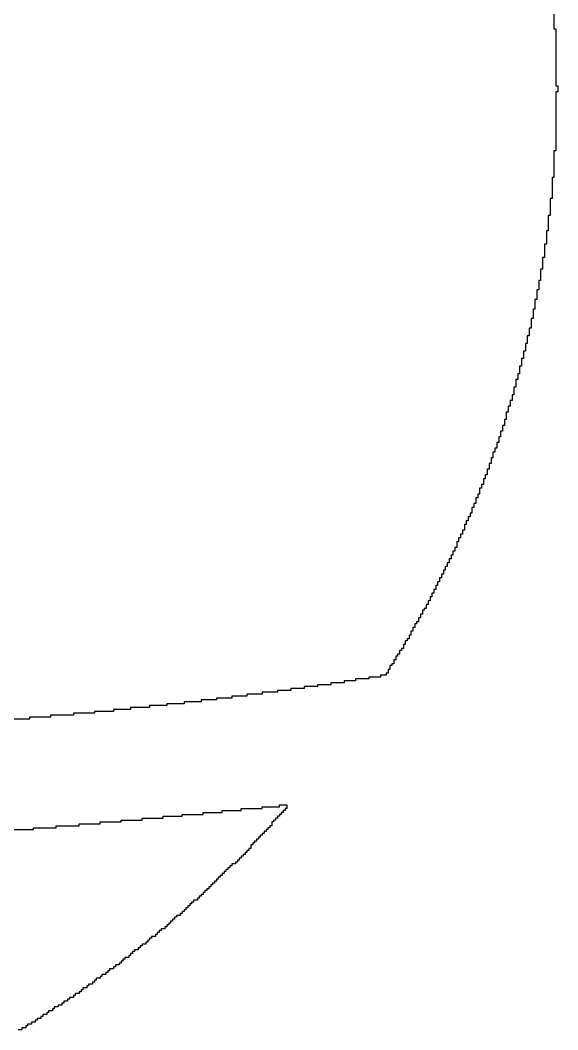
# Model space of a CAD drawing. Header units: millimetres. Extents: x -3.3 to 49.3, y -30.5 to 0.
# Drawn here: x 29.354 to 30.722, y -6.4 to -3.831 of the extents above; entities that cross this region are included whole.
import ezdxf

# ---------------------------------------------------------------- set-up
doc = ezdxf.new("R2010")
doc.units = ezdxf.units.MM
doc.layers.add('TopOverlay', color=2, linetype='Continuous')

msp = doc.modelspace()

# ---------------------------------------------------------------- linework, layer by layer
at = {"layer": 'TopOverlay'}
for p, q in [((30.7126, -3.7844), (30.7126, -3.8524)), ((30.7126, -3.8524), (30.7175, -3.8524)), ((30.7175, -3.8524), (30.7175, -3.9979)), ((30.7175, -3.9979), (30.7224, -3.9979)), ((30.7224, -3.9979), (30.7224, -4.0125)), ((30.7224, -4.0125), (30.7175, -4.0125)), ((30.7175, -4.0125), (30.7175, -4.1629)), ((30.7175, -4.1629), (30.7126, -4.1629)), ((30.7126, -4.1629), (30.7126, -4.2309)), ((30.7126, -4.2309), (30.7078, -4.2309)), ((30.7078, -4.2309), (30.7078, -4.2843)), ((30.7078, -4.2843), (30.7029, -4.2843)), ((30.7029, -4.2843), (30.7029, -4.3279)), ((30.7029, -4.3279), (30.6981, -4.3279)), ((30.6981, -4.3279), (30.6981, -4.3668)), ((30.6981, -4.3668), (30.6932, -4.3668)), ((30.6932, -4.3668), (30.6932, -4.4007)), ((30.6932, -4.4007), (30.6884, -4.4007)), ((30.6884, -4.4007), (30.6884, -4.4347)), ((30.6884, -4.4347), (30.6835, -4.4347)), ((30.6835, -4.4347), (30.6835, -4.4638)), ((30.6835, -4.4638), (30.6787, -4.4638)), ((30.6787, -4.4638), (30.6787, -4.4929)), ((30.6787, -4.4929), (30.6738, -4.4929)), ((30.6738, -4.4929), (30.6738, -4.5172)), ((30.6738, -4.5172), (30.669, -4.5172)), ((30.669, -4.5172), (30.669, -4.5415)), ((30.669, -4.5415), (30.6641, -4.5415)), ((30.6641, -4.5415), (30.6641, -4.5657)), ((30.6641, -4.5657), (30.6593, -4.5657)), ((30.6593, -4.5657), (30.6593, -4.59)), ((30.6593, -4.59), (30.6544, -4.59)), ((30.6544, -4.59), (30.6544, -4.6143)), ((30.6544, -4.6143), (30.6496, -4.6143)), ((30.6496, -4.6143), (30.6496, -4.6337)), ((30.6496, -4.6337), (30.6447, -4.6337)), ((30.6447, -4.6337), (30.6447, -4.6531)), ((30.6399, -4.6725), (30.635, -4.6725)), ((30.635, -4.6725), (30.635, -4.6919)), ((30.6447, -4.6531), (30.6399, -4.6531)), ((30.6399, -4.6531), (30.6399, -4.6725)), ((30.635, -4.6919), (30.6301, -4.6919)), ((30.6301, -4.6919), (30.6301, -4.7113)), ((30.6301, -4.7113), (30.6253, -4.7113)), ((30.6253, -4.7113), (30.6253, -4.7307)), ((30.6204, -4.7453), (30.6156, -4.7453)), ((30.6156, -4.7453), (30.6156, -4.7647)), ((30.6253, -4.7307), (30.6204, -4.7307)), ((30.6204, -4.7307), (30.6204, -4.7453)), ((30.6156, -4.7647), (30.6107, -4.7647)), ((30.6107, -4.7647), (30.6107, -4.7841)), ((30.6059, -4.7987), (30.601, -4.7987)), ((30.601, -4.7987), (30.601, -4.8132)), ((30.6107, -4.7841), (30.6059, -4.7841)), ((30.6059, -4.7841), (30.6059, -4.7987)), ((30.5962, -4.8278), (30.5913, -4.8278)), ((30.5913, -4.8278), (30.5913, -4.8472)), ((30.601, -4.8132), (30.5962, -4.8132)), ((30.5962, -4.8132), (30.5962, -4.8278)), ((30.5913, -4.8472), (30.5865, -4.8472)), ((30.5865, -4.8472), (30.5865, -4.8618)), ((30.5816, -4.8763), (30.5768, -4.8763)), ((30.5768, -4.8763), (30.5768, -4.8909)), ((30.5865, -4.8618), (30.5816, -4.8618)), ((30.5816, -4.8618), (30.5816, -4.8763)), ((30.5719, -4.9054), (30.5671, -4.9054)), ((30.5671, -4.9054), (30.5671, -4.92)), ((30.5768, -4.8909), (30.5719, -4.8909)), ((30.5719, -4.8909), (30.5719, -4.9054)), ((30.5622, -4.9297), (30.5574, -4.9297)), ((30.5574, -4.9297), (30.5574, -4.9443)), ((30.5671, -4.92), (30.5622, -4.92)), ((30.5622, -4.92), (30.5622, -4.9297)), ((30.5525, -4.9588), (30.5476, -4.9588)), ((30.5476, -4.9588), (30.5476, -4.9734)), ((30.5574, -4.9443), (30.5525, -4.9443)), ((30.5525, -4.9443), (30.5525, -4.9588)), ((30.5476, -4.9734), (30.5428, -4.9734)), ((30.5428, -4.9734), (30.5428, -4.9879)), ((30.5379, -4.9976), (30.5331, -4.9976)), ((30.5331, -4.9976), (30.5331, -5.0122)), ((30.5428, -4.9879), (30.5379, -4.9879)), ((30.5379, -4.9879), (30.5379, -4.9976)), ((30.5234, -5.0365), (30.5185, -5.0365)), ((30.5185, -5.0365), (30.5185, -5.0462)), ((30.5282, -5.0219), (30.5234, -5.0219)), ((30.5234, -5.0219), (30.5234, -5.0365)), ((30.5331, -5.0122), (30.5282, -5.0122)), ((30.5282, -5.0122), (30.5282, -5.0219)), ((30.5137, -5.0607), (30.5088, -5.0607)), ((30.5088, -5.0607), (30.5088, -5.0704)), ((30.5185, -5.0462), (30.5137, -5.0462)), ((30.5137, -5.0462), (30.5137, -5.0607)), ((30.504, -5.085), (30.4991, -5.085)), ((30.4991, -5.085), (30.4991, -5.0947)), ((30.5088, -5.0704), (30.504, -5.0704)), ((30.504, -5.0704), (30.504, -5.085)), ((30.4943, -5.1044), (30.4894, -5.1044)), ((30.4894, -5.1044), (30.4894, -5.1141)), ((30.4991, -5.0947), (30.4943, -5.0947)), ((30.4943, -5.0947), (30.4943, -5.1044)), ((30.4797, -5.1384), (30.4749, -5.1384)), ((30.4749, -5.1384), (30.4749, -5.1481)), ((30.4846, -5.1287), (30.4797, -5.1287)), ((30.4797, -5.1287), (30.4797, -5.1384)), ((30.4894, -5.1141), (30.4846, -5.1141)), ((30.4846, -5.1141), (30.4846, -5.1287)), ((30.47, -5.1578), (30.4651, -5.1578)), ((30.4651, -5.1578), (30.4651, -5.1724)), ((30.4749, -5.1481), (30.47, -5.1481)), ((30.47, -5.1481), (30.47, -5.1578)), ((30.4603, -5.1821), (30.4554, -5.1821)), ((30.4554, -5.1821), (30.4554, -5.1918)), ((30.4651, -5.1724), (30.4603, -5.1724)), ((30.4603, -5.1724), (30.4603, -5.1821)), ((30.4457, -5.2112), (30.4409, -5.2112)), ((30.4409, -5.2112), (30.4409, -5.2209)), ((30.4506, -5.2015), (30.4457, -5.2015)), ((30.4457, -5.2015), (30.4457, -5.2112)), ((30.4554, -5.1918), (30.4506, -5.1918)), ((30.4506, -5.1918), (30.4506, -5.2015)), ((30.4312, -5.2403), (30.4263, -5.2403)), ((30.4263, -5.2403), (30.4263, -5.25)), ((30.436, -5.2306), (30.4312, -5.2306)), ((30.4312, -5.2306), (30.4312, -5.2403)), ((30.4409, -5.2209), (30.436, -5.2209)), ((30.436, -5.2209), (30.436, -5.2306)), ((30.4215, -5.2597), (30.4166, -5.2597)), ((30.4166, -5.2597), (30.4166, -5.2694)), ((30.4263, -5.25), (30.4215, -5.25)), ((30.4215, -5.25), (30.4215, -5.2597)), ((30.4069, -5.2888), (30.4021, -5.2888)), ((30.4021, -5.2888), (30.4021, -5.2985)), ((30.4118, -5.2791), (30.4069, -5.2791)), ((30.4069, -5.2791), (30.4069, -5.2888)), ((30.4166, -5.2694), (30.4118, -5.2694)), ((30.4118, -5.2694), (30.4118, -5.2791)), ((30.3924, -5.3179), (30.3875, -5.3179)), ((30.3875, -5.3179), (30.3875, -5.3276)), ((30.3972, -5.3082), (30.3924, -5.3082)), ((30.3924, -5.3082), (30.3924, -5.3179)), ((30.4021, -5.2985), (30.3972, -5.2985)), ((30.3972, -5.2985), (30.3972, -5.3082)), ((30.3778, -5.3422), (30.3729, -5.3422)), ((30.3729, -5.3422), (30.3729, -5.3519)), ((30.3826, -5.3325), (30.3778, -5.3325)), ((30.3778, -5.3325), (30.3778, -5.3422)), ((30.3875, -5.3276), (30.3826, -5.3276)), ((30.3826, -5.3276), (30.3826, -5.3325)), ((30.3632, -5.3665), (30.3584, -5.3665)), ((30.3584, -5.3665), (30.3584, -5.3762)), ((30.3681, -5.3616), (30.3632, -5.3616)), ((30.3632, -5.3616), (30.3632, -5.3665)), ((30.3729, -5.3519), (30.3681, -5.3519)), ((30.3681, -5.3519), (30.3681, -5.3616)), ((30.3487, -5.3956), (30.3438, -5.3956)), ((30.3438, -5.3956), (30.3438, -5.4053)), ((30.3535, -5.3859), (30.3487, -5.3859)), ((30.3487, -5.3859), (30.3487, -5.3956)), ((30.3584, -5.3762), (30.3535, -5.3762)), ((30.3535, -5.3762), (30.3535, -5.3859)), ((30.3341, -5.4199), (30.3293, -5.4199)), ((30.3293, -5.4199), (30.3293, -5.4296)), ((30.339, -5.4101), (30.3341, -5.4101)), ((30.3341, -5.4101), (30.3341, -5.4199)), ((30.3438, -5.4053), (30.339, -5.4053)), ((30.339, -5.4053), (30.339, -5.4101)), ((30.3196, -5.4441), (30.3147, -5.4441)), ((30.3147, -5.4441), (30.3147, -5.449)), ((30.3244, -5.4344), (30.3196, -5.4344)), ((30.3196, -5.4344), (30.3196, -5.4441)), ((30.3293, -5.4296), (30.3244, -5.4296)), ((30.3244, -5.4296), (30.3244, -5.4344)), ((30.3001, -5.4732), (30.2953, -5.4732)), ((30.2953, -5.4732), (30.2953, -5.4829)), ((30.305, -5.4684), (30.3001, -5.4684)), ((30.3001, -5.4684), (30.3001, -5.4732)), ((30.3099, -5.4587), (30.305, -5.4587)), ((30.305, -5.4587), (30.305, -5.4684)), ((30.3147, -5.449), (30.3099, -5.449)), ((30.3099, -5.449), (30.3099, -5.4587)), ((30.2856, -5.4975), (30.271, -5.4975)), ((30.271, -5.4975), (30.271, -5.5024)), ((30.2904, -5.4926), (30.2856, -5.4926)), ((30.2856, -5.4926), (30.2856, -5.4975)), ((30.2953, -5.4829), (30.2904, -5.4829)), ((30.2904, -5.4829), (30.2904, -5.4926)), ((30.1449, -5.5218), (30.1109, -5.5218)), ((30.1109, -5.5218), (30.1109, -5.5266)), ((30.1788, -5.5169), (30.1449, -5.5169)), ((30.1449, -5.5169), (30.1449, -5.5218)), ((30.2079, -5.5121), (30.1788, -5.5121)), ((30.1788, -5.5121), (30.1788, -5.5169)), ((30.2419, -5.5072), (30.2079, -5.5072)), ((30.2079, -5.5072), (30.2079, -5.5121)), ((30.271, -5.5024), (30.2419, -5.5024)), ((30.2419, -5.5024), (30.2419, -5.5072)), ((29.9701, -5.546), (29.9313, -5.546)), ((29.9313, -5.546), (29.9313, -5.5509)), ((30.009, -5.5412), (29.9701, -5.5412)), ((29.9701, -5.5412), (29.9701, -5.546)), ((30.0429, -5.5363), (30.009, -5.5363)), ((30.009, -5.5363), (30.009, -5.5412)), ((30.0769, -5.5315), (30.0429, -5.5315)), ((30.0429, -5.5315), (30.0429, -5.5363)), ((30.1109, -5.5266), (30.0769, -5.5266)), ((30.0769, -5.5266), (30.0769, -5.5315)), ((29.7275, -5.5751), (29.6838, -5.5751)), ((29.6838, -5.5751), (29.6838, -5.58)), ((29.7712, -5.5703), (29.7275, -5.5703)), ((29.7275, -5.5703), (29.7275, -5.5751)), ((29.8149, -5.5654), (29.7712, -5.5654)), ((29.7712, -5.5654), (29.7712, -5.5703)), ((29.8537, -5.5606), (29.8149, -5.5606)), ((29.8149, -5.5606), (29.8149, -5.5654)), ((29.8925, -5.5557), (29.8537, -5.5557)), ((29.8537, -5.5557), (29.8537, -5.5606)), ((29.9313, -5.5509), (29.8925, -5.5509)), ((29.8925, -5.5509), (29.8925, -5.5557)), ((29.4897, -5.5994), (29.4315, -5.5994)), ((29.4315, -5.5994), (29.4315, -5.6043)), ((29.5431, -5.5946), (29.4897, -5.5946)), ((29.4897, -5.5946), (29.4897, -5.5994)), ((29.5916, -5.5897), (29.5431, -5.5897)), ((29.5431, -5.5897), (29.5431, -5.5946)), ((29.6353, -5.5849), (29.5916, -5.5849)), ((29.5916, -5.5849), (29.5916, -5.5897)), ((29.6838, -5.58), (29.6353, -5.58)), ((29.6353, -5.58), (29.6353, -5.5849)), ((29.3781, -5.6091), (29.315, -5.6091)), ((29.4315, -5.6043), (29.3781, -5.6043)), ((29.3781, -5.6043), (29.3781, -5.6091)), ((29.9701, -5.8372), (29.9701, -5.8324)), ((29.9701, -5.8324), (30.0138, -5.8324)), ((30.0138, -5.8324), (30.0138, -5.8275)), ((30.0138, -5.8275), (30.0332, -5.8275)), ((30.0332, -5.8275), (30.0332, -5.8372)), ((29.7178, -5.8615), (29.7178, -5.8566)), ((29.7178, -5.8566), (29.7663, -5.8566)), ((29.7663, -5.8566), (29.7663, -5.8518)), ((29.7663, -5.8518), (29.8197, -5.8518)), ((29.8197, -5.8518), (29.8197, -5.8469)), ((29.8197, -5.8469), (29.8682, -5.8469)), ((29.8682, -5.8469), (29.8682, -5.8421)), ((29.8682, -5.8421), (29.9168, -5.8421)), ((29.9168, -5.8421), (29.9168, -5.8372)), ((29.9168, -5.8372), (29.9701, -5.8372)), ((30.0138, -5.8566), (30.009, -5.8566)), ((30.009, -5.8566), (30.009, -5.8615)), ((30.0187, -5.8518), (30.0138, -5.8518)), ((30.0138, -5.8518), (30.0138, -5.8566)), ((30.0235, -5.8469), (30.0187, -5.8469)), ((30.0187, -5.8469), (30.0187, -5.8518)), ((30.0284, -5.8421), (30.0235, -5.8421)), ((30.0235, -5.8421), (30.0235, -5.8469)), ((30.0332, -5.8372), (30.0284, -5.8372)), ((30.0284, -5.8372), (30.0284, -5.8421)), ((29.446, -5.8857), (29.446, -5.8809)), ((29.446, -5.8809), (29.5043, -5.8809)), ((29.5043, -5.8809), (29.5043, -5.876)), ((29.5043, -5.876), (29.5576, -5.876)), ((29.5576, -5.876), (29.5576, -5.8712)), ((29.5576, -5.8712), (29.611, -5.8712)), ((29.611, -5.8712), (29.611, -5.8663)), ((29.611, -5.8663), (29.6644, -5.8663)), ((29.6644, -5.8663), (29.6644, -5.8615)), ((29.6644, -5.8615), (29.7178, -5.8615)), ((29.9944, -5.8809), (29.9896, -5.8809)), ((29.9896, -5.8809), (29.9896, -5.8857)), ((29.9993, -5.8712), (29.9944, -5.8712)), ((29.9944, -5.8712), (29.9944, -5.8809)), ((30.0041, -5.8663), (29.9993, -5.8663)), ((29.9993, -5.8663), (29.9993, -5.8712)), ((30.009, -5.8615), (30.0041, -5.8615)), ((30.0041, -5.8615), (30.0041, -5.8663)), ((29.3296, -5.8906), (29.3878, -5.8906)), ((29.3878, -5.8906), (29.3878, -5.8857)), ((29.3878, -5.8857), (29.446, -5.8857)), ((29.9653, -5.91), (29.9604, -5.91)), ((29.9604, -5.91), (29.9604, -5.9149)), ((29.9701, -5.9051), (29.9653, -5.9051)), ((29.9653, -5.9051), (29.9653, -5.91)), ((29.975, -5.9003), (29.9701, -5.9003)), ((29.9701, -5.9003), (29.9701, -5.9051)), ((29.9799, -5.8954), (29.975, -5.8954)), ((29.975, -5.8954), (29.975, -5.9003)), ((29.9847, -5.8906), (29.9799, -5.8906)), ((29.9799, -5.8906), (29.9799, -5.8954)), ((29.9896, -5.8857), (29.9847, -5.8857)), ((29.9847, -5.8857), (29.9847, -5.8906)), ((29.9459, -5.9294), (29.941, -5.9294)), ((29.941, -5.9294), (29.941, -5.9391)), ((29.9507, -5.9246), (29.9459, -5.9246)), ((29.9459, -5.9246), (29.9459, -5.9294)), ((29.9556, -5.9197), (29.9507, -5.9197)), ((29.9507, -5.9197), (29.9507, -5.9246)), ((29.9604, -5.9149), (29.9556, -5.9149)), ((29.9556, -5.9149), (29.9556, -5.9197)), ((29.9216, -5.9585), (29.9168, -5.9585)), ((29.9168, -5.9585), (29.9168, -5.9634)), ((29.9265, -5.9537), (29.9216, -5.9537)), ((29.9216, -5.9537), (29.9216, -5.9585)), ((29.9313, -5.9488), (29.9265, -5.9488)), ((29.9265, -5.9488), (29.9265, -5.9537)), ((29.9362, -5.944), (29.9313, -5.944)), ((29.9313, -5.944), (29.9313, -5.9488)), ((29.941, -5.9391), (29.9362, -5.9391)), ((29.9362, -5.9391), (29.9362, -5.944)), ((29.8925, -5.9828), (29.8876, -5.9828)), ((29.8876, -5.9828), (29.8876, -5.9876)), ((29.9022, -5.9779), (29.8925, -5.9779)), ((29.8925, -5.9779), (29.8925, -5.9828)), ((29.9071, -5.9731), (29.9022, -5.9731)), ((29.9022, -5.9731), (29.9022, -5.9779)), ((29.9119, -5.9682), (29.9071, -5.9682)), ((29.9071, -5.9682), (29.9071, -5.9731)), ((29.9168, -5.9634), (29.9119, -5.9634)), ((29.9119, -5.9634), (29.9119, -5.9682)), ((29.8634, -6.0119), (29.8585, -6.0119)), ((29.8585, -6.0119), (29.8585, -6.0168)), ((29.8682, -6.0071), (29.8634, -6.0071)), ((29.8634, -6.0071), (29.8634, -6.0119)), ((29.8731, -6.0022), (29.8682, -6.0022)), ((29.8682, -6.0022), (29.8682, -6.0071)), ((29.8779, -5.9974), (29.8731, -5.9974)), ((29.8731, -5.9974), (29.8731, -6.0022)), ((29.8828, -5.9925), (29.8779, -5.9925)), ((29.8779, -5.9925), (29.8779, -5.9974)), ((29.8876, -5.9876), (29.8828, -5.9876)), ((29.8828, -5.9876), (29.8828, -5.9925)), ((29.8391, -6.0362), (29.8343, -6.0362)), ((29.8343, -6.0362), (29.8343, -6.041)), ((29.844, -6.0313), (29.8391, -6.0313)), ((29.8391, -6.0313), (29.8391, -6.0362)), ((29.8488, -6.0265), (29.844, -6.0265)), ((29.844, -6.0265), (29.844, -6.0313)), ((29.8537, -6.0216), (29.8488, -6.0216)), ((29.8488, -6.0216), (29.8488, -6.0265)), ((29.8585, -6.0168), (29.8537, -6.0168)), ((29.8537, -6.0168), (29.8537, -6.0216)), ((29.8149, -6.0604), (29.81, -6.0604)), ((29.81, -6.0604), (29.81, -6.0653)), ((29.8197, -6.0556), (29.8149, -6.0556)), ((29.8149, -6.0556), (29.8149, -6.0604)), ((29.8246, -6.0507), (29.8197, -6.0507)), ((29.8197, -6.0507), (29.8197, -6.0556)), ((29.8294, -6.0459), (29.8246, -6.0459)), ((29.8246, -6.0459), (29.8246, -6.0507)), ((29.8343, -6.041), (29.8294, -6.041)), ((29.8294, -6.041), (29.8294, -6.0459)), ((29.7809, -6.0896), (29.776, -6.0896)), ((29.776, -6.0896), (29.776, -6.0944)), ((29.7857, -6.0847), (29.7809, -6.0847)), ((29.7809, -6.0847), (29.7809, -6.0896)), ((29.7906, -6.0799), (29.7857, -6.0799)), ((29.7857, -6.0799), (29.7857, -6.0847)), ((29.7954, -6.075), (29.7906, -6.075)), ((29.7906, -6.075), (29.7906, -6.0799)), ((29.8051, -6.0701), (29.7954, -6.0701)), ((29.7954, -6.0701), (29.7954, -6.075)), ((29.81, -6.0653), (29.8051, -6.0653)), ((29.8051, -6.0653), (29.8051, -6.0701)), ((29.7518, -6.1138), (29.7469, -6.1138)), ((29.7469, -6.1138), (29.7469, -6.1187)), ((29.7615, -6.109), (29.7518, -6.109)), ((29.7518, -6.109), (29.7518, -6.1138)), ((29.7663, -6.1041), (29.7615, -6.1041)), ((29.7615, -6.1041), (29.7615, -6.109)), ((29.7712, -6.0993), (29.7663, -6.0993)), ((29.7663, -6.0993), (29.7663, -6.1041)), ((29.776, -6.0944), (29.7712, -6.0944)), ((29.7712, -6.0944), (29.7712, -6.0993)), ((29.7275, -6.1381), (29.7226, -6.1381)), ((29.7226, -6.1381), (29.7226, -6.1429)), ((29.7324, -6.1332), (29.7275, -6.1332)), ((29.7275, -6.1332), (29.7275, -6.1381)), ((29.7372, -6.1284), (29.7324, -6.1284)), ((29.7324, -6.1284), (29.7324, -6.1332)), ((29.7421, -6.1235), (29.7372, -6.1235)), ((29.7372, -6.1235), (29.7372, -6.1284)), ((29.7469, -6.1187), (29.7421, -6.1187)), ((29.7421, -6.1187), (29.7421, -6.1235)), ((29.6984, -6.1624), (29.6887, -6.1624)), ((29.6887, -6.1624), (29.6887, -6.1672)), ((29.7032, -6.1575), (29.6984, -6.1575)), ((29.6984, -6.1575), (29.6984, -6.1624)), ((29.7081, -6.1526), (29.7032, -6.1526)), ((29.7032, -6.1526), (29.7032, -6.1575)), ((29.7129, -6.1478), (29.7081, -6.1478)), ((29.7081, -6.1478), (29.7081, -6.1526)), ((29.7226, -6.1429), (29.7129, -6.1429)), ((29.7129, -6.1429), (29.7129, -6.1478)), ((29.6596, -6.1915), (29.6547, -6.1915)), ((29.6547, -6.1915), (29.6547, -6.1963)), ((29.6644, -6.1866), (29.6596, -6.1866)), ((29.6596, -6.1866), (29.6596, -6.1915)), ((29.6741, -6.1818), (29.6644, -6.1818)), ((29.6644, -6.1818), (29.6644, -6.1866)), ((29.679, -6.1769), (29.6741, -6.1769)), ((29.6741, -6.1769), (29.6741, -6.1818)), ((29.6838, -6.1721), (29.679, -6.1721)), ((29.679, -6.1721), (29.679, -6.1769)), ((29.6887, -6.1672), (29.6838, -6.1672)), ((29.6838, -6.1672), (29.6838, -6.1721)), ((29.6304, -6.2157), (29.6207, -6.2157)), ((29.6207, -6.2157), (29.6207, -6.2206)), ((29.6353, -6.2109), (29.6304, -6.2109)), ((29.6304, -6.2109), (29.6304, -6.2157)), ((29.6401, -6.206), (29.6353, -6.206)), ((29.6353, -6.206), (29.6353, -6.2109)), ((29.645, -6.2012), (29.6401, -6.2012)), ((29.6401, -6.2012), (29.6401, -6.206)), ((29.6547, -6.1963), (29.645, -6.1963)), ((29.645, -6.1963), (29.645, -6.2012)), ((29.5965, -6.24), (29.5916, -6.24)), ((29.5916, -6.24), (29.5916, -6.2449)), ((29.6062, -6.2351), (29.5965, -6.2351)), ((29.5965, -6.2351), (29.5965, -6.24)), ((29.611, -6.2303), (29.6062, -6.2303)), ((29.6062, -6.2303), (29.6062, -6.2351)), ((29.6159, -6.2254), (29.611, -6.2254)), ((29.611, -6.2254), (29.611, -6.2303)), ((29.6207, -6.2206), (29.6159, -6.2206)), ((29.6159, -6.2206), (29.6159, -6.2254)), ((29.5576, -6.2691), (29.5479, -6.2691)), ((29.5479, -6.2691), (29.5479, -6.274)), ((29.5625, -6.2643), (29.5576, -6.2643)), ((29.5576, -6.2643), (29.5576, -6.2691)), ((29.5722, -6.2594), (29.5625, -6.2594)), ((29.5625, -6.2594), (29.5625, -6.2643)), ((29.5771, -6.2546), (29.5722, -6.2546)), ((29.5722, -6.2546), (29.5722, -6.2594)), ((29.5819, -6.2497), (29.5771, -6.2497)), ((29.5771, -6.2497), (29.5771, -6.2546)), ((29.5916, -6.2449), (29.5819, -6.2449)), ((29.5819, -6.2449), (29.5819, -6.2497)), ((29.5237, -6.2934), (29.514, -6.2934)), ((29.514, -6.2934), (29.514, -6.2982)), ((29.5285, -6.2885), (29.5237, -6.2885)), ((29.5237, -6.2885), (29.5237, -6.2934)), ((29.5382, -6.2837), (29.5285, -6.2837)), ((29.5285, -6.2837), (29.5285, -6.2885)), ((29.5431, -6.2788), (29.5382, -6.2788)), ((29.5382, -6.2788), (29.5382, -6.2837)), ((29.5479, -6.274), (29.5431, -6.274)), ((29.5431, -6.274), (29.5431, -6.2788)), ((29.4897, -6.3176), (29.48, -6.3176)), ((29.48, -6.3176), (29.48, -6.3225)), ((29.4946, -6.3128), (29.4897, -6.3128)), ((29.4897, -6.3128), (29.4897, -6.3176)), ((29.5043, -6.3079), (29.4946, -6.3079)), ((29.4946, -6.3079), (29.4946, -6.3128)), ((29.5091, -6.3031), (29.5043, -6.3031)), ((29.5043, -6.3031), (29.5043, -6.3079)), ((29.514, -6.2982), (29.5091, -6.2982)), ((29.5091, -6.2982), (29.5091, -6.3031)), ((29.4412, -6.3468), (29.4363, -6.3468)), ((29.4363, -6.3468), (29.4363, -6.3516)), ((29.4509, -6.3419), (29.4412, -6.3419)), ((29.4412, -6.3419), (29.4412, -6.3468)), ((29.4606, -6.3371), (29.4509, -6.3371)), ((29.4509, -6.3371), (29.4509, -6.3419)), ((29.4654, -6.3322), (29.4606, -6.3322)), ((29.4606, -6.3322), (29.4606, -6.3371)), ((29.4751, -6.3274), (29.4654, -6.3274)), ((29.4654, -6.3274), (29.4654, -6.3322)), ((29.48, -6.3225), (29.4751, -6.3225)), ((29.4751, -6.3225), (29.4751, -6.3274)), ((29.4072, -6.371), (29.3975, -6.371)), ((29.3975, -6.371), (29.3975, -6.3759)), ((29.4121, -6.3662), (29.4072, -6.3662)), ((29.4072, -6.3662), (29.4072, -6.371)), ((29.4218, -6.3613), (29.4121, -6.3613)), ((29.4121, -6.3613), (29.4121, -6.3662)), ((29.4266, -6.3565), (29.4218, -6.3565)), ((29.4218, -6.3565), (29.4218, -6.3613)), ((29.4363, -6.3516), (29.4266, -6.3516)), ((29.4266, -6.3516), (29.4266, -6.3565)), ((29.3684, -6.3953), (29.3587, -6.3953)), ((29.3587, -6.3953), (29.3587, -6.4001)), ((29.3732, -6.3904), (29.3684, -6.3904)), ((29.3684, -6.3904), (29.3684, -6.3953)), ((29.3829, -6.3856), (29.3732, -6.3856)), ((29.3732, -6.3856), (29.3732, -6.3904)), ((29.3926, -6.3807), (29.3829, -6.3807)), ((29.3829, -6.3807), (29.3829, -6.3856)), ((29.3975, -6.3759), (29.3926, -6.3759)), ((29.3926, -6.3759), (29.3926, -6.3807)), ((29.3587, -6.4001), (29.349, -6.4001))]:
    msp.add_line(p, q, dxfattribs=at)

doc.saveas('drawing.dxf')
